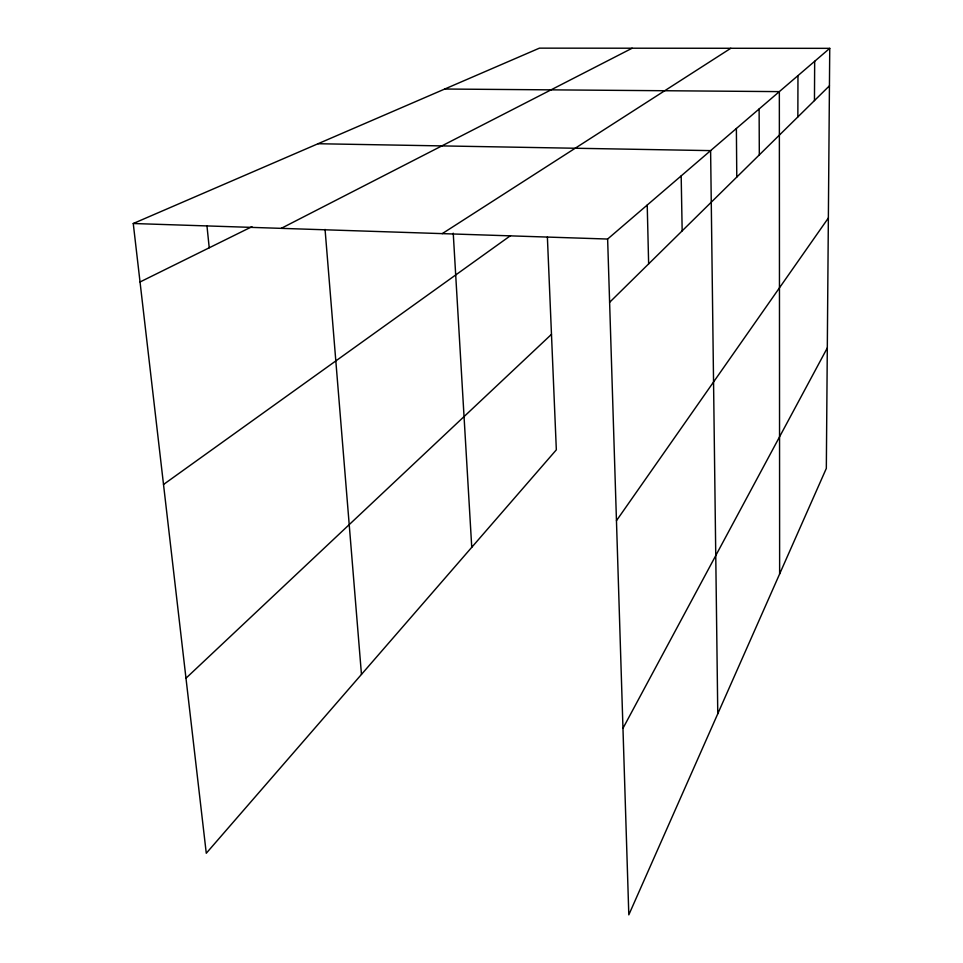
<?xml version="1.0" encoding="UTF-8"?>
<svg xmlns="http://www.w3.org/2000/svg" width="963" height="963" viewBox="0 0 963 963"><rect width="100%" height="100%" fill="white"/><g stroke="black" fill="none" stroke-linecap="round" stroke-linejoin="round"><path stroke-width="1.44" d="M797.858 116.932L797.966 75.632M814.457 100.585L814.674 61.283M829.745 48.343L826.326 468.403L628.815 914.85L607.629 239.041L829.745 48.343L539.424 48.15L133.255 223.512L206.275 853.254L556.337 449.841L547.381 236.994M622.965 728.317L827.313 347.92M616.452 520.694L828.373 217.975M609.603 302.334L829.444 85.815M185.979 678.217L551.474 334.342M163.517 484.485L510.51 235.658M442.246 233.636L730.821 48.282M281.208 228.363L632.161 48.21M140.032 281.978L251.957 226.678M444.75 89.029L779.344 91.617L779.633 573.96M318.055 143.728L710.61 150.625L717.772 713.776M133.255 223.512L607.629 239.041M206.937 225.631L209.224 247.792M325.061 229.423L361.462 674.425M453.236 233.178L471.75 547.321M647.22 205.047L648.641 263.898M681.178 175.904L682.165 230.879M736.382 128.5L736.779 177.096M759.121 108.975L759.313 154.887"/></g></svg>
